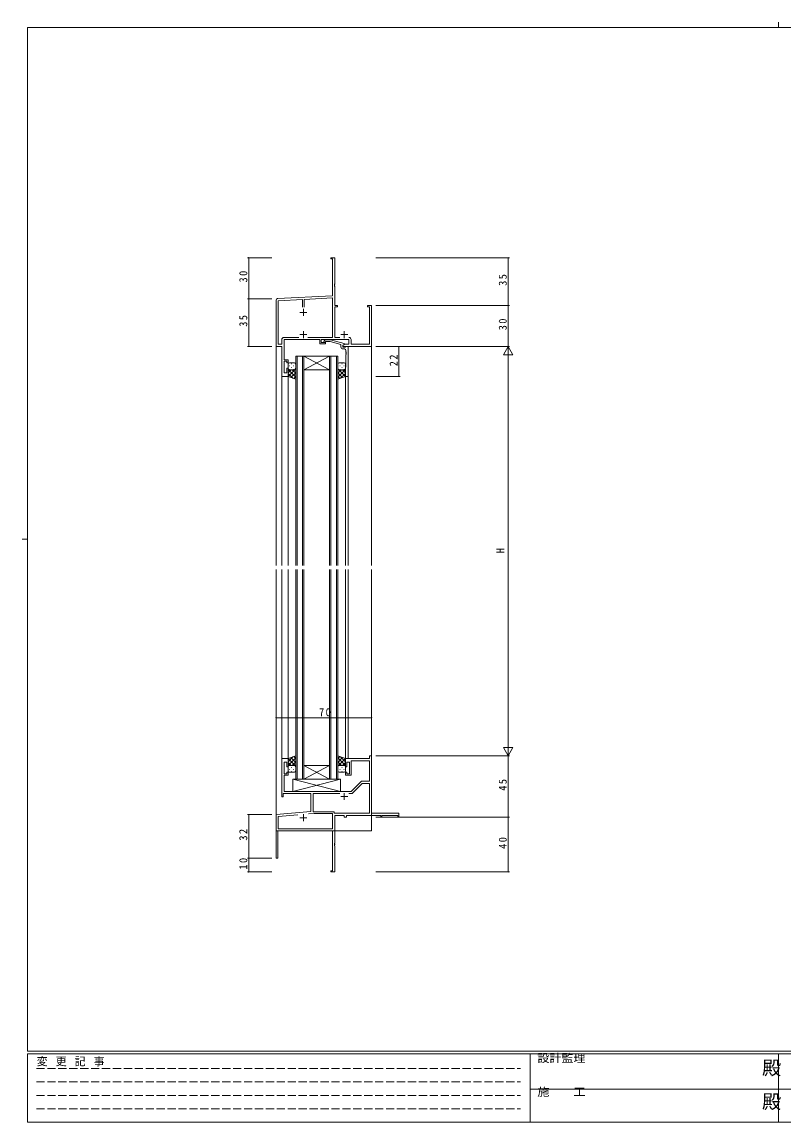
# Model space of a CAD drawing. Units: millimetres, scale not verified. Extents: x -841 to 292, y -594 to 212.
# Drawn here: x -841 to -283, y -594 to 212 of the extents above; entities that cross this region are included whole.
import ezdxf
from ezdxf.enums import TextEntityAlignment as Align

# ---------------------------------------------------------------- set-up
doc = ezdxf.new("R2010")
doc.units = ezdxf.units.MM
doc.header["$LTSCALE"] = 2
doc.linetypes.add('DASHED3', pattern=[4, 3, -1])
for name, color, linetype, lineweight in [('0-1_YKK_ZWAK', 7, 'Continuous', 9), ('0-3_YKK_11', 7, 'Continuous', 9), ('0-4_YKK_12', 2, 'Continuous', 9), ('0-5_YKK_D', 6, 'Continuous', 9), ('0-6_YKK_13', 4, 'Continuous', 9)]:
    doc.layers.add(name, color=color, linetype=linetype, lineweight=lineweight)
doc.styles.add('ＭＳ ゴシック', font='')
doc.styles.get('ＭＳ ゴシック').set_extended_font_data('MS Gothic')

msp = doc.modelspace()

# ---------------------------------------------------------------- linework, layer by layer
at = {"layer": '0-1_YKK_ZWAK'}
for p, q in [((-286.98, 212), (-286.98, 208)), ((-837, -542), (-837, 208)), ((263, 208), (-837, 208)), ((-841, -167), (-837, -167)), ((263, -542), (-837, -542)), ((-837, -594), (-837, -544)), ((209, -544), (-837, -544)), ((-469, -544), (-469, -594)), ((-287, -544), (-287, -594)), ((-469, -569.999), (-285, -569.999)), ((-285, -569.999), (-101, -569.999)), ((-837, -594), (209, -594))]:
    msp.add_line(p, q, dxfattribs=at)
at = {"layer": '0-1_YKK_ZWAK', "linetype": 'DASHED3'}
for p, q in [((-830.431, -554.732), (-475.87, -554.732)), ((-830.431, -564.63), (-475.87, -564.63)), ((-830.431, -574.528), (-475.87, -574.528)), ((-830.431, -584.426), (-475.87, -584.426))]:
    msp.add_line(p, q, dxfattribs=at)
at = {"layer": '0-3_YKK_11'}
for p, q in [((-614.976, 39.246), (-611.976, 39.246)), ((-614.976, 38.346), (-614.976, 39.246)), ((-613.606, 38.346), (-614.976, 38.346)), ((-613.606, 11.414), (-613.606, 38.346)), ((-611.976, 39.246), (-611.976, 20.204)), ((-611.976, 20.204), (-612.096, 20.021)), ((-612.096, 20.021), (-612.096, 19.471)), ((-612.096, 19.471), (-611.976, 19.288)), ((-611.976, 19.204), (-612.096, 19.021)), ((-612.096, 19.021), (-612.096, 18.471)), ((-612.096, 18.471), (-611.976, 18.287)), ((-611.976, 19.288), (-611.976, 19.204)), ((-611.976, 18.287), (-611.976, 4.246)), ((-654.976, -25.754), (-654.976, 8.297)), ((-654.028, 9.295), (-613.606, 11.414)), ((-635.626, 8.628), (-653.346, 7.699)), ((-635.626, 2.946), (-635.626, 8.628)), ((-635.626, 2.946), (-635.626, 8.628)), ((-613.606, 9.782), (-634.326, 8.696)), ((-634.326, 8.696), (-634.326, 2.946)), ((-613.606, -19.124), (-613.606, 9.782)), ((-653.346, 7.699), (-653.346, -24.124)), ((-634.976, 1.746), (-634.976, -3.254)), ((-611.976, 4.246), (-609.976, 4.246)), ((-611.976, 3.346), (-611.976, -19.124)), ((-609.976, 3.346), (-611.976, 3.346)), ((-609.976, 4.246), (-609.976, 3.346)), ((-587.976, 4.246), (-584.976, 4.246)), ((-587.976, 3.346), (-587.976, 4.246)), ((-586.606, 3.346), (-587.976, 3.346)), ((-586.606, -24.124), (-586.606, 3.346)), ((-584.976, 4.246), (-584.976, -25.754)), ((-637.476, -0.754), (-632.476, -0.754)), ((-634.976, -14.554), (-634.976, -19.554)), ((-604.976, -14.554), (-604.976, -19.554)), ((-653.346, -24.124), (-650.776, -24.124)), ((-650.776, -24.124), (-650.776, -20.724)), ((-649.176, -19.124), (-638.326, -19.124)), ((-622.876, -20.754), (-649.146, -20.754)), ((-649.146, -20.754), (-649.146, -35.554)), ((-637.476, -17.054), (-632.476, -17.054)), ((-631.626, -19.124), (-613.606, -19.124)), ((-622.876, -23.754), (-622.876, -20.754)), ((-618.676, -23.754), (-622.876, -23.754)), ((-621.876, -20.754), (-621.876, -22.754)), ((-601.676, -20.754), (-621.876, -20.754)), ((-621.876, -22.754), (-618.676, -22.754)), ((-619.025, -20.954), (-619.8, -21.73)), ((-615.079, -20.954), (-619.025, -20.954)), ((-618.952, -22.578), (-618.528, -22.154)), ((-618.676, -22.754), (-618.676, -23.754)), ((-618.528, -22.154), (-615.237, -22.154)), ((-615.237, -22.154), (-607.476, -24.234)), ((-604.976, -23.661), (-615.079, -20.954)), ((-611.976, -19.124), (-608.326, -19.124)), ((-607.476, -17.054), (-602.476, -17.054)), ((-606.176, -24.954), (-604.738, -24.124)), ((-604.976, -24.261), (-604.976, -23.661)), ((-604.738, -24.124), (-601.676, -24.124)), ((-601.676, -24.124), (-601.676, -20.754)), ((-600.046, -20.724), (-600.046, -24.124)), ((-600.046, -24.124), (-586.606, -24.124)), ((-650.776, -25.754), (-654.976, -25.754)), ((-650.776, -47.754), (-650.776, -25.754)), ((-607.476, -24.234), (-607.476, -26.054)), ((-606.176, -24.954), (-604.976, -24.261)), ((-606.176, -26.254), (-606.176, -24.954)), ((-606.176, -25.754), (-606.176, -24.954)), ((-584.976, -25.754), (-606.176, -25.754)), ((-604.376, -26.254), (-606.176, -26.254)), ((-605.976, -27.554), (-604.806, -27.554)), ((-604.176, -26.054), (-604.376, -26.254)), ((-603.876, -25.754), (-604.176, -26.054)), ((-602.176, -25.754), (-603.876, -25.754)), ((-603.806, -28.554), (-603.806, -29.796)), ((-603.806, -29.796), (-603.686, -29.979)), ((-603.686, -30.529), (-603.806, -30.712)), ((-603.806, -30.712), (-603.806, -30.796)), ((-603.806, -30.796), (-603.686, -30.979)), ((-603.686, -31.529), (-603.806, -31.712)), ((-603.806, -31.712), (-603.806, -40.738)), ((-603.686, -29.979), (-603.686, -30.529)), ((-603.686, -30.979), (-603.686, -31.529)), ((-602.176, -47.754), (-602.176, -25.754)), ((-649.146, -35.554), (-646.176, -35.554)), ((-649.146, -36.554), (-649.146, -45.054)), ((-647.176, -36.554), (-649.146, -36.554)), ((-647.176, -37.754), (-647.176, -36.554)), ((-646.176, -37.754), (-647.176, -37.754)), ((-646.176, -35.554), (-646.176, -37.754)), ((-646.176, -47.754), (-650.776, -47.754)), ((-649.146, -45.054), (-647.176, -45.054)), ((-647.176, -41.754), (-646.176, -41.754)), ((-647.176, -45.054), (-647.176, -41.754)), ((-646.176, -41.754), (-646.176, -47.754)), ((-603.806, -40.738), (-604.176, -41.754)), ((-604.176, -41.754), (-604.176, -47.754)), ((-604.176, -47.754), (-602.176, -47.754)), ((-650.776, -327.754), (-646.176, -327.754)), ((-650.776, -355.754), (-650.776, -327.754)), ((-649.146, -330.454), (-649.146, -338.954)), ((-647.176, -330.454), (-649.146, -330.454)), ((-647.176, -333.754), (-647.176, -330.454)), ((-646.176, -327.754), (-646.176, -333.754)), ((-604.176, -333.754), (-604.176, -327.754)), ((-604.176, -327.754), (-586.606, -327.754)), ((-603.176, -330.454), (-603.176, -333.754)), ((-601.176, -330.454), (-603.176, -330.454)), ((-601.176, -338.954), (-601.176, -330.454)), ((-599.976, -329.384), (-599.976, -339.954)), ((-586.606, -329.384), (-599.976, -329.384)), ((-586.606, -325.754), (-584.976, -325.754)), ((-586.606, -327.754), (-586.606, -325.754)), ((-586.606, -344.254), (-586.606, -329.384)), ((-584.976, -325.754), (-584.976, -367.754)), ((-646.176, -333.754), (-647.176, -333.754)), ((-647.176, -337.754), (-646.176, -337.754)), ((-647.176, -338.954), (-647.176, -337.754)), ((-646.176, -337.754), (-646.176, -339.954)), ((-603.176, -333.754), (-604.176, -333.754)), ((-604.176, -337.754), (-603.176, -337.754)), ((-604.176, -339.954), (-604.176, -337.754)), ((-603.176, -337.754), (-603.176, -338.954)), ((-649.146, -338.954), (-647.176, -338.954)), ((-646.176, -339.954), (-649.146, -339.954)), ((-649.146, -339.954), (-649.146, -351.754)), ((-599.976, -339.954), (-604.176, -339.954)), ((-603.176, -338.954), (-601.176, -338.954)), ((-599.976, -351.754), (-592.945, -344.723)), ((-598.832, -352.916), (-591.801, -345.884)), ((-591.813, -344.254), (-586.606, -344.254)), ((-591.801, -345.884), (-586.606, -345.884)), ((-586.606, -345.884), (-586.606, -367.754)), ((-649.776, -353.384), (-649.776, -355.754)), ((-629.476, -353.384), (-649.776, -353.384)), ((-649.146, -351.754), (-599.976, -351.754)), ((-629.476, -366.523), (-629.476, -353.384)), ((-627.846, -366.754), (-627.846, -353.384)), ((-627.846, -353.384), (-608.326, -353.384)), ((-604.976, -352.954), (-604.976, -357.954)), ((-601.626, -353.384), (-599.964, -353.384)), ((-601.626, -353.384), (-599.964, -353.384)), ((-649.776, -355.754), (-650.776, -355.754)), ((-607.476, -355.454), (-602.476, -355.454)), ((-654.976, -368.754), (-629.476, -366.523)), ((-654.976, -400.054), (-654.976, -368.754)), ((-653.346, -370.248), (-639.129, -369.004)), ((-653.346, -379.124), (-653.346, -370.248)), ((-634.976, -368.554), (-634.976, -373.554)), ((-631.242, -368.314), (-627.13, -367.954)), ((-631.242, -368.314), (-627.13, -367.954)), ((-612.406, -366.754), (-627.846, -366.754)), ((-627.13, -367.954), (-613.606, -367.954)), ((-613.606, -367.954), (-613.606, -379.124)), ((-612.406, -367.754), (-612.406, -366.754)), ((-586.606, -367.754), (-612.406, -367.754)), ((-604.976, -369.384), (-611.976, -369.384)), ((-611.976, -369.384), (-611.976, -389.796)), ((-604.976, -370.754), (-604.976, -369.384)), ((-603.346, -370.754), (-604.976, -370.754)), ((-603.346, -369.384), (-603.346, -370.754)), ((-578.276, -369.384), (-603.346, -369.384)), ((-584.976, -367.754), (-564.976, -367.754)), ((-578.276, -370.554), (-578.276, -369.384)), ((-577.476, -370.554), (-578.276, -370.554)), ((-577.476, -369.384), (-577.476, -370.554)), ((-565.876, -369.384), (-577.476, -369.384)), ((-565.876, -370.754), (-565.876, -369.384)), ((-564.976, -370.754), (-565.876, -370.754)), ((-564.976, -367.754), (-564.976, -370.754)), ((-637.476, -371.054), (-632.476, -371.054)), ((-653.576, -380.754), (-653.576, -400.054)), ((-613.606, -380.754), (-653.576, -380.754)), ((-613.606, -379.124), (-653.346, -379.124)), ((-613.606, -409.854), (-613.606, -380.754)), ((-611.976, -389.796), (-612.096, -389.979)), ((-612.096, -389.979), (-612.096, -390.529)), ((-612.096, -390.529), (-611.976, -390.712)), ((-611.976, -390.796), (-612.096, -390.979)), ((-612.096, -390.979), (-612.096, -391.529)), ((-612.096, -391.529), (-611.976, -391.712)), ((-611.976, -390.712), (-611.976, -390.796)), ((-611.976, -391.712), (-611.976, -410.754)), ((-614.976, -409.854), (-613.606, -409.854)), ((-614.976, -410.754), (-614.976, -409.854)), ((-611.976, -410.754), (-614.976, -410.754))]:
    msp.add_line(p, q, dxfattribs=at)
for centre, radius, start, end in [((-653.976, 8.297), 1, 93.00002, 180), ((-649.176, -20.724), 1.6, 90, 179.99998), ((-619.376, -22.154), 0.6, 134.99998, 315), ((-601.646, -20.724), 1.6, 359.99997, 89.44499), ((-605.976, -26.054), 1.5, 180, 269.99998), ((-604.806, -28.554), 1, 0, 89.99998), ((-591.813, -345.854), 1.6, 89.99998, 134.99998), ((-599.964, -351.784), 1.6, 269.99998, 314.99998), ((-654.276, -400.054), 0.7, 179.99998, 0)]:
    msp.add_arc(centre, radius, start, end, dxfattribs=at)
at = {"layer": '0-4_YKK_12'}
for p, q in [((-654.976, 4.246), (-654.976, -186.254)), ((-584.976, 4.246), (-584.976, -186.254)), ((-640.576, -32.754), (-640.576, -186.254)), ((-634.576, -32.754), (-640.576, -32.754)), ((-639.576, -186.254), (-639.576, -32.754)), ((-635.576, -32.754), (-635.576, -186.254)), ((-634.576, -32.754), (-615.776, -42.754)), ((-615.776, -32.754), (-634.576, -42.754)), ((-615.776, -32.754), (-634.576, -32.754)), ((-634.576, -186.254), (-634.576, -32.754)), ((-615.776, -32.754), (-615.776, -186.254)), ((-609.776, -32.754), (-615.776, -32.754)), ((-614.776, -186.254), (-614.776, -32.754)), ((-610.776, -32.754), (-610.776, -186.254)), ((-609.776, -186.254), (-609.776, -32.754)), ((-650.776, -47.455), (-650.776, -186.254)), ((-646.176, -47.254), (-646.176, -186.254)), ((-615.776, -42.754), (-634.576, -42.754)), ((-604.176, -47.455), (-604.176, -186.254)), ((-602.176, -47.454), (-602.176, -186.254)), ((-654.976, -189.254), (-654.976, -380.754)), ((-650.776, -189.254), (-650.776, -328.054)), ((-646.176, -189.254), (-646.176, -328.254)), ((-640.576, -189.254), (-640.576, -342.754)), ((-639.576, -342.754), (-639.576, -189.254)), ((-635.576, -189.254), (-635.576, -342.754)), ((-634.576, -342.754), (-634.576, -189.254)), ((-615.776, -189.254), (-615.776, -342.754)), ((-614.776, -342.754), (-614.776, -189.254)), ((-610.776, -189.254), (-610.776, -342.754)), ((-609.776, -342.754), (-609.776, -189.254)), ((-604.176, -189.254), (-604.176, -328.054)), ((-602.176, -189.254), (-602.176, -327.754)), ((-584.976, -189.254), (-584.976, -380.754)), ((-634.576, -342.754), (-615.776, -332.754)), ((-615.776, -342.754), (-634.576, -332.754)), ((-615.776, -332.754), (-634.576, -332.754)), ((-640.576, -342.754), (-634.576, -342.754)), ((-615.776, -342.754), (-634.576, -342.754)), ((-615.776, -342.754), (-609.776, -342.754)), ((-654.976, -380.754), (-642.276, -380.754)), ((-640.476, -380.754), (-584.976, -380.754))]:
    msp.add_line(p, q, dxfattribs=at)
at = {"layer": '0-5_YKK_D'}
for p, q in [((-657.976, 39.246), (-675.976, 39.246)), ((-674.976, 39.246), (-674.976, 9.246)), ((-581.976, 39.246), (-483.976, 39.246)), ((-484.976, 39.246), (-484.976, 4.246)), ((-657.976, 9.246), (-675.976, 9.246)), ((-657.976, 9.246), (-675.976, 9.246)), ((-674.976, -25.754), (-674.976, 9.246)), ((-581.976, 4.246), (-483.976, 4.246)), ((-581.976, 4.246), (-483.976, 4.246)), ((-484.976, 4.246), (-484.976, -25.754)), ((-657.976, -25.754), (-675.976, -25.754)), ((-581.976, -25.754), (-483.976, -25.754)), ((-581.976, -25.754), (-483.976, -25.754)), ((-581.976, -25.754), (-563.976, -25.754)), ((-564.976, -47.754), (-564.976, -25.754)), ((-484.976, -25.754), (-488.476, -31.816)), ((-488.476, -31.816), (-481.476, -31.816)), ((-484.976, -25.754), (-484.976, -37.879)), ((-484.976, -25.754), (-481.476, -31.816)), ((-484.976, -32.754), (-484.976, -318.754)), ((-581.976, -47.754), (-563.976, -47.754)), ((-654.976, -324.754), (-654.976, -296.754)), ((-654.976, -297.754), (-584.976, -297.754)), ((-584.976, -324.754), (-584.976, -296.754)), ((-484.976, -325.754), (-484.976, -313.63)), ((-481.476, -319.692), (-488.476, -319.692)), ((-484.976, -325.754), (-488.476, -319.692)), ((-484.976, -325.754), (-481.476, -319.692)), ((-581.976, -325.754), (-483.976, -325.754)), ((-581.976, -325.754), (-483.976, -325.754)), ((-484.976, -325.754), (-484.976, -370.754)), ((-657.976, -368.754), (-675.976, -368.754)), ((-674.976, -368.754), (-674.976, -400.754)), ((-581.976, -370.754), (-483.976, -370.754)), ((-581.976, -370.754), (-483.976, -370.754)), ((-484.976, -370.754), (-484.976, -410.754)), ((-657.976, -400.754), (-675.976, -400.754)), ((-657.976, -400.754), (-675.976, -400.754)), ((-674.976, -400.754), (-674.976, -410.754)), ((-657.976, -410.754), (-675.976, -410.754)), ((-581.976, -410.754), (-483.976, -410.754))]:
    msp.add_line(p, q, dxfattribs=at)
for centre, start, end in [((-674.976, 39.246), 90, 270), ((-674.976, 39.246), 270, 90), ((-484.976, 39.246), 90, 270), ((-484.976, 39.246), 270, 90), ((-674.976, 9.246), 90, 270), ((-674.976, 9.246), 90, 270), ((-674.976, 9.246), 270, 90), ((-674.976, 9.246), 270, 90), ((-484.976, 4.246), 90, 270), ((-484.976, 4.246), 90, 270), ((-484.976, 4.246), 270, 90), ((-484.976, 4.246), 270, 90), ((-674.976, -25.754), 90, 270), ((-674.976, -25.754), 270, 90), ((-564.976, -25.754), 90, 270), ((-564.976, -25.754), 270, 90), ((-564.976, -47.754), 90, 270), ((-564.976, -47.754), 270, 90), ((-654.976, -297.754), 0, 180), ((-654.976, -297.754), 180, 0), ((-584.976, -297.754), 0, 180), ((-584.976, -297.754), 180, 0), ((-674.976, -368.754), 90, 270), ((-674.976, -368.754), 270, 90), ((-484.976, -370.754), 90, 270), ((-484.976, -370.754), 90, 270), ((-484.976, -370.754), 270, 90), ((-484.976, -370.754), 270, 90), ((-674.976, -400.754), 90, 270), ((-674.976, -400.754), 90, 270), ((-674.976, -400.754), 270, 90), ((-674.976, -400.754), 270, 90), ((-674.976, -410.754), 90, 270), ((-674.976, -410.754), 270, 90), ((-484.976, -410.754), 90, 270), ((-484.976, -410.754), 270, 90)]:
    msp.add_arc(centre, 0.106, start, end, dxfattribs=at)
at = {"layer": '0-6_YKK_13'}
for p, q in [((-646.176, -38.754), (-646.176, -41.754)), ((-645.256, -39.834), (-645.056, -39.834)), ((-641.576, -37.754), (-645.176, -37.754)), ((-643.841, -38.419), (-643.641, -38.419)), ((-642.226, -39.834), (-642.026, -39.834)), ((-640.811, -38.419), (-640.634, -38.419)), ((-640.576, -41.754), (-640.576, -38.754)), ((-609.776, -41.754), (-609.776, -38.754)), ((-609.541, -38.419), (-609.718, -38.419)), ((-608.776, -37.754), (-605.176, -37.754)), ((-608.126, -39.834), (-608.326, -39.834)), ((-606.511, -38.419), (-606.711, -38.419)), ((-605.096, -39.834), (-605.296, -39.834)), ((-604.176, -38.754), (-604.176, -41.754)), ((-646.176, -47.754), (-646.176, -41.754)), ((-646.126, -42.067), (-646.176, -42.118)), ((-646.176, -42.622), (-640.576, -48.222)), ((-643.984, -42.754), (-646.176, -44.946)), ((-646.176, -45.451), (-642.593, -49.034)), ((-640.576, -49.754), (-646.176, -47.754)), ((-640.576, -42.174), (-646.161, -47.759)), ((-645.256, -42.664), (-645.056, -42.664)), ((-645.176, -42.754), (-641.576, -42.754)), ((-645.176, -42.754), (-641.576, -42.754)), ((-640.576, -45.003), (-644.077, -48.504)), ((-643.841, -41.249), (-643.641, -41.249)), ((-643.216, -42.754), (-640.576, -45.394)), ((-642.226, -42.664), (-642.026, -42.664)), ((-640.576, -47.831), (-641.993, -49.248)), ((-640.811, -41.249), (-640.611, -41.249)), ((-640.781, -42.361), (-640.576, -42.566)), ((-640.576, -41.754), (-640.576, -49.754)), ((-609.776, -41.754), (-609.776, -49.754)), ((-609.776, -42.174), (-604.191, -47.759)), ((-609.571, -42.361), (-609.776, -42.566)), ((-604.176, -42.622), (-609.776, -48.222)), ((-607.136, -42.754), (-609.776, -45.394)), ((-609.776, -45.003), (-606.275, -48.504)), ((-609.776, -49.754), (-604.176, -47.754)), ((-609.776, -47.831), (-608.359, -49.248)), ((-609.541, -41.249), (-609.741, -41.249)), ((-605.176, -42.754), (-608.776, -42.754)), ((-605.176, -42.754), (-608.776, -42.754)), ((-608.126, -42.664), (-608.326, -42.664)), ((-604.176, -45.451), (-607.759, -49.034)), ((-606.511, -41.249), (-606.711, -41.249)), ((-606.368, -42.754), (-604.176, -44.946)), ((-605.096, -42.664), (-605.296, -42.664)), ((-604.226, -42.067), (-604.176, -42.118)), ((-604.176, -47.754), (-604.176, -41.754)), ((-640.576, -325.754), (-646.176, -327.754)), ((-646.176, -330.058), (-642.593, -326.475)), ((-646.176, -332.886), (-640.576, -327.286)), ((-646.176, -327.754), (-646.176, -333.754)), ((-640.576, -333.334), (-646.161, -327.749)), ((-640.576, -330.506), (-644.077, -327.005)), ((-643.216, -332.754), (-640.576, -330.114)), ((-640.576, -327.677), (-641.993, -326.26)), ((-640.576, -333.754), (-640.576, -325.754)), ((-609.776, -325.754), (-604.176, -327.754)), ((-609.776, -333.754), (-609.776, -325.754)), ((-609.776, -327.677), (-608.359, -326.26)), ((-609.776, -330.506), (-606.275, -327.005)), ((-604.176, -332.886), (-609.776, -327.286)), ((-609.776, -333.334), (-604.191, -327.749)), ((-607.136, -332.754), (-609.776, -330.114)), ((-604.176, -330.058), (-607.759, -326.475)), ((-604.176, -327.754), (-604.176, -333.754)), ((-643.984, -332.754), (-646.176, -330.562)), ((-646.126, -333.441), (-646.176, -333.391)), ((-646.176, -336.754), (-646.176, -333.754)), ((-645.256, -332.844), (-645.056, -332.844)), ((-645.256, -335.674), (-645.056, -335.674)), ((-645.176, -332.754), (-641.576, -332.754)), ((-645.176, -332.754), (-641.576, -332.754)), ((-641.576, -337.754), (-645.176, -337.754)), ((-643.841, -334.259), (-643.641, -334.259)), ((-643.841, -337.089), (-643.641, -337.089)), ((-642.226, -332.844), (-642.026, -332.844)), ((-642.226, -335.674), (-642.026, -335.674)), ((-640.811, -334.259), (-640.611, -334.259)), ((-640.811, -337.089), (-640.634, -337.089)), ((-640.781, -333.148), (-640.576, -332.943)), ((-640.576, -333.754), (-640.576, -336.754)), ((-609.571, -333.148), (-609.776, -332.943)), ((-609.776, -333.754), (-609.776, -336.754)), ((-609.541, -334.259), (-609.741, -334.259)), ((-609.541, -337.089), (-609.718, -337.089)), ((-605.176, -332.754), (-608.776, -332.754)), ((-605.176, -332.754), (-608.776, -332.754)), ((-608.776, -337.754), (-605.176, -337.754)), ((-608.126, -332.844), (-608.326, -332.844)), ((-608.126, -335.674), (-608.326, -335.674)), ((-606.511, -334.259), (-606.711, -334.259)), ((-606.511, -337.089), (-606.711, -337.089)), ((-606.368, -332.754), (-604.176, -330.562)), ((-605.096, -332.844), (-605.296, -332.844)), ((-605.096, -335.674), (-605.296, -335.674)), ((-604.226, -333.441), (-604.176, -333.391)), ((-604.176, -336.754), (-604.176, -333.754)), ((-642.676, -342.754), (-607.676, -351.754)), ((-642.676, -342.754), (-607.676, -342.754)), ((-642.676, -351.754), (-642.676, -342.754)), ((-642.676, -351.754), (-607.676, -342.754)), ((-607.676, -342.754), (-607.676, -351.754)), ((-607.676, -351.754), (-642.676, -351.754))]:
    msp.add_line(p, q, dxfattribs=at)
for centre, start, end in [((-645.176, -38.754), 90.00009, 180.00009), ((-641.576, -38.754), 0.00009, 90.00009), ((-608.776, -38.754), 89.99989, 179.99989), ((-605.176, -38.754), 359.99989, 89.99989), ((-645.176, -41.754), 180.00009, 270.00009), ((-645.176, -41.754), 180.00009, 270.00009), ((-641.576, -41.754), 270.00009, 0.00009), ((-641.576, -41.754), 270.00009, 0.00009), ((-608.776, -41.754), 179.99989, 269.99989), ((-608.776, -41.754), 179.99989, 269.99989), ((-605.176, -41.754), 269.99989, 359.99989), ((-605.176, -41.754), 269.99989, 359.99989), ((-645.176, -333.754), 89.99989, 179.99989), ((-645.176, -333.754), 89.99989, 179.99989), ((-645.176, -336.754), 179.99989, 269.99989), ((-641.576, -333.754), 359.99989, 89.99989), ((-641.576, -333.754), 359.99989, 89.99989), ((-641.576, -336.754), 269.99989, 359.99989), ((-608.776, -333.754), 90.00009, 180.00009), ((-608.776, -333.754), 90.00009, 180.00009), ((-608.776, -336.754), 180.00009, 270.00009), ((-605.176, -333.754), 0.00009, 90.00009), ((-605.176, -333.754), 0.00009, 90.00009), ((-605.176, -336.754), 270.00009, 0.00009)]:
    msp.add_arc(centre, 1, start, end, dxfattribs=at)

# ---------------------------------------------------------------- texts
at = {"layer": '0-1_YKK_ZWAK', "style": 'ＭＳ ゴシック', "width": 1.1}
for s, p in [('設計監理', (-463.615, -551.904)), ('施\u3000\u3000工', (-463.615, -576.649))]:
    msp.add_text(s, height=5.865, dxfattribs=at).set_placement(p, align=Align.BOTTOM_LEFT)
at = {"layer": '0-1_YKK_ZWAK', "color": 2, "style": 'ＭＳ ゴシック'}
for p in [(-299.117, -562.509), (-299.117, -587.254)]:
    msp.add_text('殿', height=10.26, dxfattribs=at).set_placement(p, align=Align.BOTTOM_LEFT)
at = {"layer": '0-1_YKK_ZWAK', "insert": (-830.265, -553.209), "char_height": 5.865, "attachment_point": 7, "style": 'ＭＳ ゴシック'}
msp.add_mtext('\\T1.16;変\\~更\\~記\\~事', dxfattribs=at)
at = {"layer": '0-5_YKK_D', "color": 7, "style": 'ＭＳ ゴシック'}
msp.add_text('H', height=5.865, rotation=90, dxfattribs=at).set_placement((-485.976, -177.301), align=Align.BOTTOM_LEFT)
at = {"layer": '0-5_YKK_D', "color": 7, "char_height": 5.865, "attachment_point": 7, "rotation": 90, "style": 'ＭＳ ゴシック'}
for s, insert in [('\\T1.27;\\W0.95;30', (-675.976, 21.115)), ('\\T1.27;\\W0.95;35', (-485.976, 18.676)), ('\\T1.27;\\W0.95;35', (-675.976, -11.324)), ('\\T1.27;\\W0.95;30', (-485.976, -13.885)), ('\\T1.27;\\W0.95;22', (-565.976, -40.274)), ('\\T1.27;\\W0.95;45', (-485.976, -351.288)), ('\\T1.27;\\W0.95;32', (-675.976, -387.836)), ('\\T1.27;\\W0.95;40', (-485.976, -393.849)), ('\\T1.27;\\W0.95;10', (-675.976, -409.056))]:
    msp.add_mtext(s, dxfattribs=dict(at, insert=insert))
at = {"layer": '0-5_YKK_D', "color": 7, "insert": (-623.496, -296.754), "char_height": 5.865, "attachment_point": 7, "style": 'ＭＳ ゴシック'}
msp.add_mtext('\\T1.27;\\W0.95;70', dxfattribs=at)

doc.saveas('drawing.dxf')
